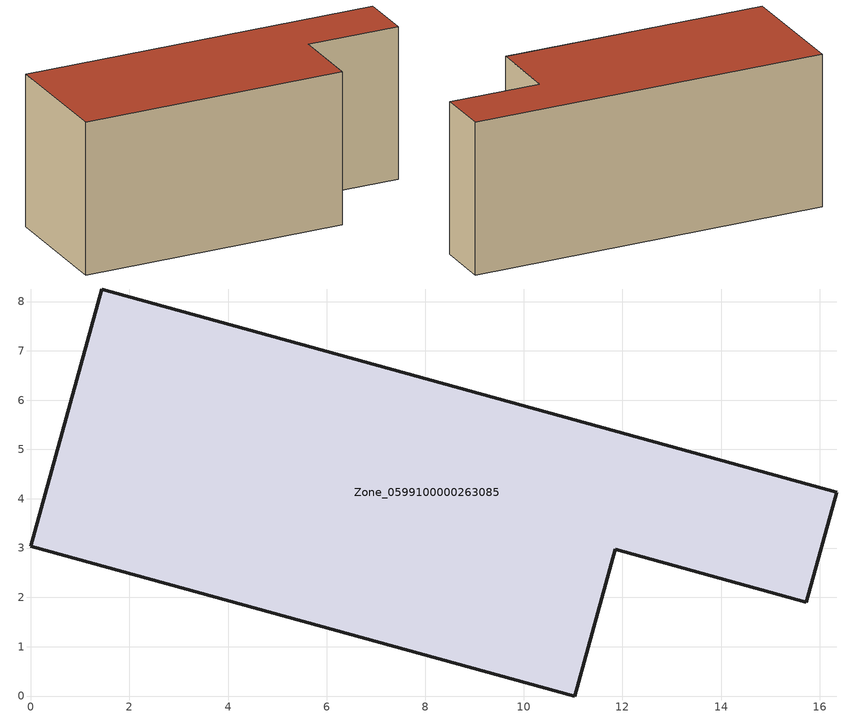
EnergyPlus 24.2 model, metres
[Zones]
Zone_0599100000263085
 floor ground (C_G): 1.44,8.25 16.34,4.13 15.73,1.9 11.86,2.98 11.03,0 0,3.04 z0
 wall outside (C_F): 16.34,4.13 1.44,8.25 0,3.04 11.03,0 11.86,2.98 15.73,1.9 16.34,4.13 z0:6.64
 roof outside (C_R): 1.44,8.25 0,3.04 11.03,0 11.86,2.98 15.73,1.9 16.34,4.13 z6.64
[BUILDING]
Pand.0599100000263085: North Axis=0; Terrain=City; Loads Convergence Tolerance Value=0.04; Temperature Convergence Tolerance Value=0.4; Solar Distribution=FullExterior; Maximum Number of Warmup Days=25; Minimum Number of Warmup Days=1
[Site:Location]
Rotterdam.The.Hague.AP_ZH_NLD Design_Conditions: Latitude=51.96; Longitude=4.45; Time Zone=1; Elevation=-4.5
[SITE:GROUNDTEMPERATURE:BUILDINGSURFACE]
18, 18, 18, 18, 18, 18, 18, 18, 18, 18, 18, 18
[MATERIAL] Thermal Absorptance=0.9; Solar Absorptance=0.7; Visible Absorptance=0.7
Name | Roughness | Thickness | Conductivity | Density | Specific Heat
G.TI.1975-1991 | MediumSmooth | 0.15 | 0.288461 | 540 | 1210
F.TI.1975-1991 | Rough | 0.3 | 0.230769 | 1920 | 840
R.TI.1975-1991 | MediumRough | 0.2 | 0.153846 | 1500 | 1000
[CONSTRUCTION]
C_G: G.TI.1975-1991
C_F: F.TI.1975-1991
C_R: R.TI.1975-1991
[ZONE]
Zone_0599100000263085: Type=1; Multiplier=1; Ceiling Height=Autocalculate; Volume=Autocalculate; Floor Area=autocalculate; Part of Total Floor Area=Yes
[ZONEINFILTRATION:DESIGNFLOWRATE]
Infil_Zone_0599100000263085: Zone or ZoneList or Space or SpaceList=Zone_0599100000263085; Schedule=AlwaysOn; Design Flow Rate Calculation Method=Flow/Area; Flow Rate per Floor Area=0.003; Constant Term Coefficient=1; Temperature Term Coefficient=0; Velocity Term Coefficient=0; Velocity Squared Term Coefficient=0
[HVACTEMPLATE:ZONE:IDEALLOADSAIRSYSTEM]
Zone_0599100000263085: Maximum Heating Supply Air Temperature=50; Minimum Cooling Supply Air Temperature=13; Maximum Heating Supply Air Humidity Ratio=0.0156; Minimum Cooling Supply Air Humidity Ratio=0.0077; Heating Limit=NoLimit; Cooling Limit=NoLimit; Dehumidification Control Type=ConstantSensibleHeatRatio; Cooling Sensible Heat Ratio=0.7; Dehumidification Setpoint=60; Humidification Control Type=None; Humidification Setpoint=30; Outdoor Air Method=None; Outdoor Air Flow Rate per Person=0.00944; Outdoor Air Flow Rate per Zone Floor Area=0; Outdoor Air Flow Rate per Zone=0; Demand Controlled Ventilation Type=None; Outdoor Air Economizer Type=NoEconomizer; Heat Recovery Type=None; Sensible Heat Recovery Effectiveness=0.7; Latent Heat Recovery Effectiveness=0.65
[ZONECONTROL:THERMOSTAT]
ThermostatControl_Zone_0599100000263085: Zone or ZoneList=Zone_0599100000263085; Control Type Schedule=DualSetpointControlType; Control 1=Thermostat_Zone_0599100000263085; Temperature Difference Between Cutout And Setpoint=0
[THERMOSTATSETPOINT:DUALSETPOINT]
Thermostat_Zone_0599100000263085: Heating Setpoint Temperature Schedule=HeatingSetpoint_Zone_0599100000263085; Cooling Setpoint Temperature Schedule=CoolingSetpoint_Zone_0599100000263085
[SCHEDULE:COMPACT]
HeatingSetpoint_Zone_0599100000263085: Through: 12/31, For: AllDays, Until: 24:00, 21
CoolingSetpoint_Zone_0599100000263085: Through: 12/31, For: AllDays, Until: 24:00, 24
DualSetpointControlType: Through: 12/31, For: AllDays, Until: 24:00, 4
AlwaysOn: Through: 12/31, For: AllDays, Until: 24:00, 1
